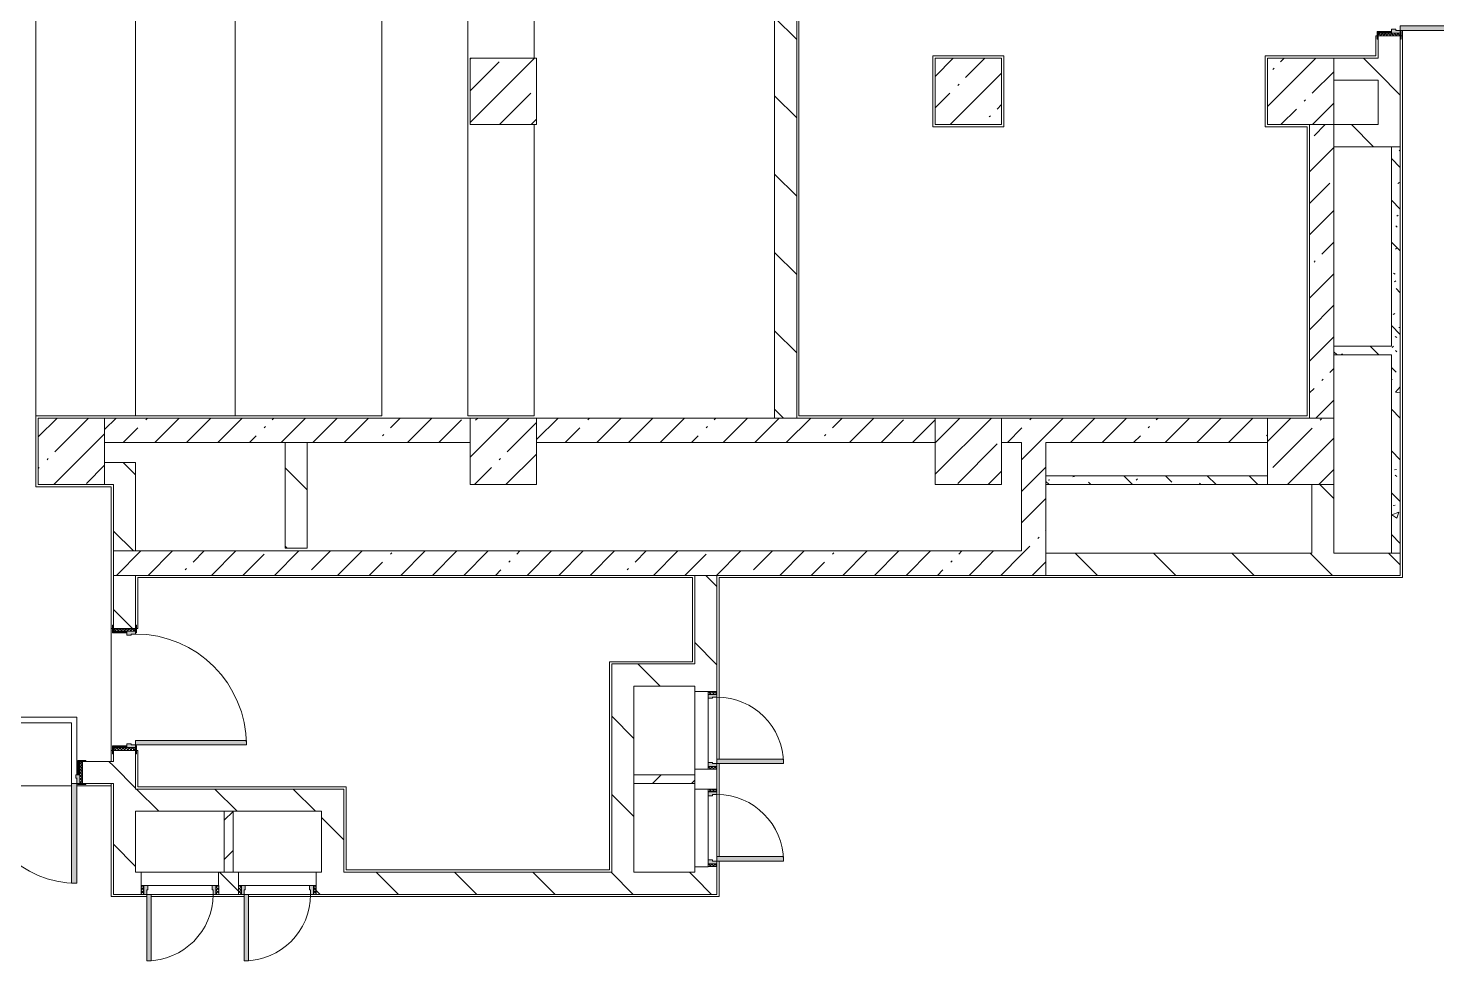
# Model space of a CAD drawing. Header units: millimetres. Extents: x 81671 to 282875, y -8553 to 29000.
# Drawn here: x 169579 to 182299, y 10300 to 18720 of the extents above; entities that cross this region are included whole.
import ezdxf

# ---------------------------------------------------------------- set-up
doc = ezdxf.new("R2010")
doc.units = ezdxf.units.MM
for name, color, linetype, lineweight, true_color in [('A-DOOR-5', 7, 'Continuous', 5, 0xe2e2e2), ('A-DOOR-6', 7, 'Continuous', 5, 0xaaaaaa), ('A-DOOR-FRAM-3', 7, 'Continuous', 5, 0xe2e2e2), ('A-DOOR-FRAM-4', 7, 'Continuous', 5, 0xaaaaaa), ('A-FLOR-3', 7, 'Continuous', 5, 0xaaaaaa), ('I-WALL-7', 7, 'Continuous', 5, 0x787878)]:
    doc.layers.add(name, color=color, linetype=linetype, lineweight=lineweight, true_color=true_color)
for name, color, linetype, lineweight in [('A-WALL', 7, 'Continuous', 9), ('I-WALL-5', 7, 'Continuous', 5), ('S-COLS-2', 7, 'Continuous', 5), ('S-STRS-2', 7, 'Continuous', 5)]:
    doc.layers.add(name, color=color, linetype=linetype, lineweight=lineweight)
pattern_1 = [(135, (147759.1, 0), (-353.5534, -353.5534), [])]
pattern_2 = [(45, (147759.1, 0), (-285.123, 285.123), []), (45, (148044.2, 0), (-285.123, 285.123), [504.031, -100.806, 16.764, -84.042])]
pattern_3 = [(135, (147759.1, 0), (-377.171, -377.171), [533.4, -88.9, 17.78, -88.9]), (135, (147759.1, 376.94), (-377.171, -377.171), []), (50, (147759.1, 0), (637.6445, -55.7866), [66.675, -733.425]), (355, (147759.1, 0), (-123.349, 668.699), [53.34, -586.74]), (100.451, (147812.23, -4.65), (514.299, 612.908), [56.665, -623.315]), (46.184, (147759.1, 177.8), (948.776, -147.15), [100.012, -1100.137]), (96.636, (147838.2, 165.5), (830.91, 865.997), [84.998, -934.973]), (351.184, (147759.1, 177.8), (830.918, 865.988), [80.01, -880.11]), (21, (147848, 133.35), (530.6506, -357.928), [66.675, -733.425]), (326, (147848, 133.35), (216.308, 644.658), [53.34, -586.74]), (71.451, (147892.2, 103.5), (746.96, 286.724), [56.665, -623.315]), (37.5, (147759.1, 0), (10.8105, 295.9426), [16.764, -562.864, 16.764, -578.866, -588.962]), (37.5, (147759.1, 0), (10.8105, 295.9426), [-1175.258, 16.764, -572.198]), (7.5, (147759.1, 0), (233.8692, 350.6318), [16.764, -322.834, 16.764, -549.529, -224.472]), (7.5, (147759.1, 0), (233.8692, 350.6318), [-905.891, 16.764, -207.708]), (327.5, (147560.85, 0), (474.5678, -20.0513), [16.764, -205.486, 16.764, -676.656, -920.115]), (327.5, (147560.85, 0), (474.5678, -20.0513), [-915.67, 16.764, -903.351]), (317.5, (147471.95, 0), (518.452, 88.9934), [16.764, -272.161, 16.764, -443.738, -653.415]), (317.5, (147471.95, 0), (518.452, 88.9934), [-749.427, 16.764, -636.651])]
pattern_4 = [(135, (1751.41, 164.685), (-14.14214, -14.14214), []), (225, (1751.41, 164.685), (14.14214, -14.14214), [])]
pattern_5 = [(45, (-371.384, 164.685), (-14.1421, 14.1421), []), (135, (-371.384, 164.685), (-14.1421, -14.1421), [])]
pattern_6 = [(45, (147759.1, 0), (-176.7767, 176.7767), [])]

# ---------------------------------------------------------------- blocks, each defined once
blk = doc.blocks.new('BSC_Колонна _Прямоугольная - 600х600-V66-1_4_3_птичка')
at = {"layer": 'S-COLS-2'}
h = blk.add_hatch(dxfattribs=at)
h.set_pattern_fill('FP_124', color=256, style=0, pattern_type=2)
h.set_pattern_definition([(45, (-26110, -14900), (-285.123, 285.123), []), (45, (-25824.88, -14900), (-285.123, 285.123), [504.031, -100.806, 16.764, -84.042])])
h.paths.add_polyline_path([(300, -300), (300, 300), (-300, 300), (-300, -300), (219, -300)])
for p, q in [((300, 300), (-300, 300)), ((-300, 300), (-300, -300)), ((300, -300), (300, 300)), ((-300, -300), (300, -300))]:
    blk.add_line(p, q, dxfattribs=at)
blk = doc.blocks.new('BSC_Колонна _Прямоугольная - 600х600-V97-1_4_3_птичка')
at = {"layer": 'S-COLS-2'}
h = blk.add_hatch(dxfattribs=at)
h.set_pattern_fill('FP_151', color=256, style=0, pattern_type=2)
h.set_pattern_definition([(45, (-33310, -18150), (-285.123, 285.123), []), (45, (-33024.88, -18150), (-285.123, 285.123), [504.031, -100.806, 16.764, -84.042])])
h.paths.add_polyline_path([(60, -300), (300, -300), (300, 300), (-300, 300), (-300, -300)])
for p, q in [((300, 300), (-300, 300)), ((-300, 300), (-300, -300)), ((300, -300), (300, 300)), ((-300, -300), (300, -300))]:
    blk.add_line(p, q, dxfattribs=at)
blk = doc.blocks.new('BSC_Колонна _Прямоугольная - 600х600-V109-1_4_3_птичка')
at = {"layer": 'S-COLS-2'}
h = blk.add_hatch(dxfattribs=at)
h.set_pattern_fill('FP_157', color=256, style=0, pattern_type=2)
h.set_pattern_definition([(45, (-33310, -14900), (-285.123, 285.123), []), (45, (-33024.88, -14900), (-285.123, 285.123), [504.031, -100.806, 16.764, -84.042])])
h.paths.add_polyline_path([(300, -300), (300, 300), (-300, 300), (-300, -300), (-100, -300)])
for p, q in [((300, 300), (-300, 300)), ((-300, 300), (-300, -300)), ((300, -300), (300, 300)), ((-300, -300), (300, -300))]:
    blk.add_line(p, q, dxfattribs=at)
blk = doc.blocks.new('BSC_Колонна _Прямоугольная - 600х600-V122-1_4_3_птичка')
at = {"layer": 'S-COLS-2'}
h = blk.add_hatch(dxfattribs=at)
h.set_pattern_fill('FP_161', color=256, style=0, pattern_type=2)
h.set_pattern_definition([(45, (-30310, -14900), (-285.123, 285.123), []), (45, (-30024.88, -14900), (-285.123, 285.123), [504.031, -100.806, 16.764, -84.042])])
h.paths.add_polyline_path([(-300, -300), (300, -300), (300, 300), (-300, 300), (-300, 17)])
for p, q in [((300, 300), (-300, 300)), ((-300, 300), (-300, -300)), ((300, -300), (300, 300)), ((-300, -300), (300, -300))]:
    blk.add_line(p, q, dxfattribs=at)
blk = doc.blocks.new('110_Дверь_СКБ_2Ст - Д-10 1800x2100h_Актовый зал EI30-23435156-1_4_3_птичка')
at = {"layer": 'A-DOOR-5'}
for points in [[(-838, 1000), (-888, 1000), (-887, 100), (-838, 100), (-838, 966)], [(912, 1000), (862, 1000), (862, 100), (912, 100), (912, 604)]]:
    blk.add_hatch(color=256, dxfattribs=at).paths.add_polyline_path(points)
h = blk.add_hatch(color=256, dxfattribs=at)
h.paths.add_polyline_path([(928, 100), (912, 100), (912, 50), (902, 50), (902, 20), (937, 20), (937, 100)])
h.paths.add_polyline_path([(-888, 100), (-913, 100), (-913, 20), (-878, 20), (-883, 50), (-888, 50)])
at = {"layer": 'A-DOOR-6'}
h = blk.add_hatch(dxfattribs=at)
h.set_pattern_fill('FP_171', color=256, style=0, pattern_type=2)
h.set_pattern_definition([(135, (1351.41, 164.685), (-14.1421, -14.1421), []), (225, (1351.41, 164.685), (14.1421, -14.1421), [])])
h.paths.add_polyline_path([(937, 100), (937, -100), (962, -100), (962, 100)])
at = {"layer": 'A-DOOR-FRAM-3'}
for points in [[(-938, 108), (-968, 108), (-968, 100), (-897, 100), (-897, 108), (-916, 108)], [(-897, 20), (-913, 20), (-913, -100), (-897, -100)], [(962, 108), (922, 108), (928, 100), (992, 100), (992, 108)], [(922, 20), (928, -100), (937, -100), (937, 20), (928, 20)], [(-897, -100), (-968, -100), (-968, -108), (-897, -108)], [(962, -100), (922, -100), (928, -108), (992, -108), (992, -100)]]:
    blk.add_hatch(color=256, dxfattribs=at).paths.add_polyline_path(points)
at = {"layer": 'A-DOOR-FRAM-4'}
h = blk.add_hatch(dxfattribs=at)
h.set_pattern_fill('FP_172', color=256, style=0, pattern_type=2)
h.set_pattern_definition([(45, (-771.384, 164.685), (-14.1421, 14.1421), []), (135, (-771.384, 164.685), (-14.1421, -14.1421), [])])
h.paths.add_polyline_path([(-938, 100), (-938, -100), (-913, -100), (-913, 100)])
at = {"layer": 'A-DOOR-6'}
for p, q in [((-888, 1000), (-888, 100)), ((-838, 1000), (-888, 1000)), ((-838, 100), (-838, 1000)), ((912, 1000), (862, 1000)), ((862, 1000), (862, 100)), ((912, 100), (912, 1000)), ((-888, 100), (-838, 100)), ((862, 100), (912, 100))]:
    blk.add_line(p, q, dxfattribs=at)
for centre, start, end in [((-888, 100), 0, 90), ((912, 100), 90, 180)]:
    blk.add_arc(centre, 900, start, end, dxfattribs=at)
at = {"layer": 'A-DOOR-FRAM-4'}
for p, q in [((-897, 108), (-968, 108)), ((-968, 108), (-968, 100)), ((-968, 100), (-897, 100)), ((-913, 100), (-938, 100)), ((-938, 100), (-938, -100)), ((-888, 100), (-913, 100)), ((-913, 100), (-913, 20)), ((-913, 20), (-878, 20)), ((-913, -100), (-913, 100)), ((-897, 20), (-913, 20)), ((-913, 20), (-913, -100)), ((-897, 100), (-897, 108)), ((-897, -100), (-897, 20)), ((-888, 50), (-888, 100)), ((-878, 50), (-888, 50)), ((-878, 20), (-878, 50)), ((912, 50), (902, 50)), ((902, 50), (902, 20)), ((902, 20), (937, 20)), ((912, 100), (912, 50)), ((937, 100), (912, 100)), ((992, 108), (922, 108)), ((922, 108), (922, 100)), ((922, 100), (992, 100)), ((937, 20), (922, 20)), ((922, 20), (922, -100)), ((937, 20), (937, 100)), ((962, 100), (937, 100)), ((937, 100), (937, -100)), ((937, -100), (937, 20)), ((962, -100), (962, 100)), ((992, 100), (992, 108)), ((-897, -100), (-968, -100)), ((-968, -100), (-968, -108)), ((-968, -108), (-897, -108)), ((-938, -100), (-913, -100)), ((-913, -100), (-897, -100)), ((-897, -108), (-897, -100)), ((922, -100), (937, -100)), ((992, -100), (922, -100)), ((922, -100), (922, -108)), ((922, -108), (992, -108)), ((937, -100), (962, -100)), ((992, -108), (992, -100))]:
    blk.add_line(p, q, dxfattribs=at)
blk = doc.blocks.new('110_Дверь_СКБ_1Ст_Внутренняя1 - Д-4к_п__1100x2100h_Артистические EI30-23988509-1_4_3_птичка')
at = {"layer": 'A-DOOR-5'}
h = blk.add_hatch(color=256, dxfattribs=at)
h.paths.add_polyline_path([(537.5, 100), (512.5, 100), (512.5, 60), (502.5, 60), (502.5, 20), (537.5, 20)])
h.paths.add_polyline_path([(-477.5, 60), (-487.5, 60), (-487.5, 100), (-512.5, 100), (-512.5, 20), (-477.5, 20), (-477.5, 44)])
at = {"layer": 'A-DOOR-6'}
h = blk.add_hatch(dxfattribs=at)
h.set_pattern_fill('FP_27', color=256, style=0, pattern_type=2)
h.set_pattern_definition(pattern_4)
h.paths.add_polyline_path([(562.5, 100), (537.5, 100), (537.5, -100), (562.5, -100)])
at = {"layer": 'A-DOOR-FRAM-3'}
for points in [[(512.5, 609.5), (512.5, 1100), (472.5, 1100), (472.5, 100), (512.5, 100), (512.5, 120)], [(-497.5, 100), (-497.5, 108), (-567.5, 108), (-567.5, 100), (-512.5, 100)], [(-497.5, 20), (-512.5, 20), (-512.5, -100), (-497.5, -100), (-497.5, -72.6)], [(592.5, 108), (522.5, 108), (522.5, 100), (592.5, 100)], [(537.5, 20), (522.5, 20), (522.5, -100), (537.5, -100)], [(-497.5, -108), (-497.5, -100), (-567.5, -100), (-567.5, -108), (-512.5, -108)], [(592.5, -108), (592.5, -100), (522.5, -100), (522.5, -108), (562.5, -108)]]:
    blk.add_hatch(color=256, dxfattribs=at).paths.add_polyline_path(points)
at = {"layer": 'A-DOOR-FRAM-4'}
h = blk.add_hatch(dxfattribs=at)
h.set_pattern_fill('FP_28', color=256, style=0, pattern_type=2)
h.set_pattern_definition(pattern_5)
h.paths.add_polyline_path([(-512.5, -100), (-512.5, 100), (-537.5, 100), (-537.5, -100)])
at = {"layer": 'A-DOOR-6'}
for p, q in [((512.5, 1100), (472.5, 1100)), ((472.5, 1100), (472.5, 100)), ((512.5, 100), (512.5, 1100)), ((472.5, 100), (512.5, 100))]:
    blk.add_line(p, q, dxfattribs=at)
blk.add_arc((512.5, 100), 1000, 90, 180, dxfattribs=at)
at = {"layer": 'A-DOOR-FRAM-4'}
for p, q in [((-497.5, 108), (-567.5, 108)), ((-567.5, 108), (-567.5, 100)), ((-567.5, 100), (-497.5, 100)), ((-512.5, 100), (-537.5, 100)), ((-537.5, 100), (-537.5, -100)), ((-487.5, 100), (-512.5, 100)), ((-512.5, 100), (-512.5, 20)), ((-512.5, -100), (-512.5, 100)), ((-497.5, 100), (-512.5, 100)), ((-512.5, 100), (-512.5, 99)), ((-512.5, 99), (-497.5, 99)), ((-512.5, 20), (-477.5, 20)), ((-497.5, 20), (-512.5, 20)), ((-512.5, 20), (-512.5, -100)), ((-497.5, 100), (-497.5, 108)), ((-497.5, 99), (-497.5, 100)), ((-497.5, -100), (-497.5, 20)), ((-487.5, 60), (-487.5, 100)), ((-477.5, 60), (-487.5, 60)), ((-477.5, 20), (-477.5, 60)), ((512.5, 60), (502.5, 60)), ((502.5, 60), (502.5, 20)), ((502.5, 20), (537.5, 20)), ((512.5, 100), (512.5, 60)), ((537.5, 100), (512.5, 100)), ((592.5, 108), (522.5, 108)), ((522.5, 108), (522.5, 100)), ((537.5, 100), (522.5, 100)), ((522.5, 100), (522.5, 99)), ((522.5, 100), (592.5, 100)), ((522.5, 99), (537.5, 99)), ((537.5, 20), (522.5, 20)), ((522.5, 20), (522.5, -100)), ((537.5, 20), (537.5, 100)), ((562.5, 100), (537.5, 100)), ((537.5, 100), (537.5, -100)), ((537.5, 99), (537.5, 100)), ((537.5, -100), (537.5, 20)), ((562.5, -100), (562.5, 100)), ((592.5, 100), (592.5, 108)), ((-497.5, -100), (-567.5, -100)), ((-567.5, -100), (-567.5, -108)), ((-567.5, -108), (-497.5, -108)), ((-537.5, -100), (-512.5, -100)), ((-512.5, -100), (-497.5, -100)), ((-497.5, -108), (-497.5, -100)), ((522.5, -100), (537.5, -100)), ((592.5, -100), (522.5, -100)), ((522.5, -100), (522.5, -108)), ((522.5, -108), (592.5, -108)), ((537.5, -100), (562.5, -100)), ((592.5, -108), (592.5, -100))]:
    blk.add_line(p, q, dxfattribs=at)
blk = doc.blocks.new('110_Дверь_СКБ_1Ст_Внутренняя1 - Д-4к_л_ 1100x2100h_кладовая-31838514-1_4_3_птичка')
at = {"layer": 'A-DOOR-5'}
h = blk.add_hatch(color=256, dxfattribs=at)
h.paths.add_polyline_path([(537.5, 100), (512.5, 100), (512.5, 60), (502.5, 60), (502.5, 20), (537.5, 20)])
h.paths.add_polyline_path([(-477.5, 60), (-487.5, 60), (-487.5, 100), (-512.5, 100), (-512.5, 20), (-477.5, 20), (-477.5, 44)])
at = {"layer": 'A-DOOR-6'}
h = blk.add_hatch(dxfattribs=at)
h.set_pattern_fill('FP_27', color=256, style=0, pattern_type=2)
h.set_pattern_definition(pattern_4)
h.paths.add_polyline_path([(562.5, 100), (537.5, 100), (537.5, -100), (562.5, -100)])
at = {"layer": 'A-DOOR-FRAM-3'}
for points in [[(512.5, 100), (512.5, 1100), (472.5, 1100), (472.5, 100)], [(-497.5, 108), (-567.5, 108), (-567.5, 100), (-497.5, 100)], [(-497.5, -100), (-497.5, 20), (-512.5, 20), (-512.5, -100)], [(592.5, 100), (592.5, 108), (522.5, 108), (522.5, 100), (562.5, 100)], [(537.5, 20), (522.5, 20), (523.9, -100), (537.5, -100), (537.5, -22.4)], [(-497.5, -108), (-497.5, -100), (-567.5, -100), (-567.5, -108), (-512.5, -108)], [(592.5, -100), (522.5, -100), (522.5, -108), (592.5, -108)]]:
    blk.add_hatch(color=256, dxfattribs=at).paths.add_polyline_path(points)
at = {"layer": 'A-DOOR-FRAM-4'}
h = blk.add_hatch(dxfattribs=at)
h.set_pattern_fill('FP_28', color=256, style=0, pattern_type=2)
h.set_pattern_definition(pattern_5)
h.paths.add_polyline_path([(-512.5, 100), (-537.5, 100), (-537.5, -100), (-512.5, -100)])
at = {"layer": 'A-DOOR-6'}
for p, q in [((512.5, 1100), (472.5, 1100)), ((472.5, 1100), (472.5, 100)), ((512.5, 100), (512.5, 1100)), ((472.5, 100), (512.5, 100))]:
    blk.add_line(p, q, dxfattribs=at)
blk.add_arc((512.5, 100), 1000, 90, 180, dxfattribs=at)
at = {"layer": 'A-DOOR-FRAM-4'}
for p, q in [((-497.5, 108), (-567.5, 108)), ((-567.5, 108), (-567.5, 100)), ((-567.5, 100), (-497.5, 100)), ((-512.5, 100), (-537.5, 100)), ((-537.5, 100), (-537.5, -100)), ((-487.5, 100), (-512.5, 100)), ((-512.5, 100), (-512.5, 20)), ((-512.5, -100), (-512.5, 100)), ((-497.5, 100), (-512.5, 100)), ((-512.5, 100), (-512.5, 99)), ((-512.5, 99), (-497.5, 99)), ((-512.5, 20), (-477.5, 20)), ((-497.5, 20), (-512.5, 20)), ((-512.5, 20), (-512.5, -100)), ((-497.5, 100), (-497.5, 108)), ((-497.5, 99), (-497.5, 100)), ((-497.5, -100), (-497.5, 20)), ((-487.5, 60), (-487.5, 100)), ((-477.5, 60), (-487.5, 60)), ((-477.5, 20), (-477.5, 60)), ((512.5, 60), (502.5, 60)), ((502.5, 60), (502.5, 20)), ((502.5, 20), (537.5, 20)), ((512.5, 100), (512.5, 60)), ((537.5, 100), (512.5, 100)), ((592.5, 108), (522.5, 108)), ((522.5, 108), (522.5, 100)), ((537.5, 100), (522.5, 100)), ((522.5, 100), (522.5, 99)), ((522.5, 100), (592.5, 100)), ((522.5, 99), (537.5, 99)), ((537.5, 20), (522.5, 20)), ((522.5, 20), (522.5, -100)), ((537.5, 20), (537.5, 100)), ((562.5, 100), (537.5, 100)), ((537.5, 100), (537.5, -100)), ((537.5, 99), (537.5, 100)), ((537.5, -100), (537.5, 20)), ((562.5, -100), (562.5, 100)), ((592.5, 100), (592.5, 108)), ((-497.5, -100), (-567.5, -100)), ((-567.5, -100), (-567.5, -108)), ((-567.5, -108), (-497.5, -108)), ((-537.5, -100), (-512.5, -100)), ((-512.5, -100), (-497.5, -100)), ((-497.5, -108), (-497.5, -100)), ((522.5, -100), (537.5, -100)), ((592.5, -100), (522.5, -100)), ((522.5, -100), (522.5, -108)), ((522.5, -108), (592.5, -108)), ((537.5, -100), (562.5, -100)), ((592.5, -108), (592.5, -100))]:
    blk.add_line(p, q, dxfattribs=at)
blk = doc.blocks.new('BSC_Колонна _Прямоугольная - 600х600-V153-1_4_3_птичка')
at = {"layer": 'S-COLS-2'}
h = blk.add_hatch(dxfattribs=at)
h.set_pattern_fill('FP_184', color=256, style=0, pattern_type=2)
h.set_pattern_definition([(45, (-22210, -14900), (-285.123, 285.123), []), (45, (-21924.88, -14900), (-285.123, 285.123), [504.031, -100.806, 16.764, -84.042])])
h.paths.add_polyline_path([(-76, -300), (300, -300), (300, 300), (-300, 300), (-300, -300)])
for p, q in [((300, 300), (-300, 300)), ((-300, 300), (-300, -300)), ((300, -300), (300, 300)), ((-300, -300), (300, -300))]:
    blk.add_line(p, q, dxfattribs=at)
blk = doc.blocks.new('BSC_Колонна _Прямоугольная - 600х600-V154-1_4_3_птичка')
at = {"layer": 'S-COLS-2'}
h = blk.add_hatch(dxfattribs=at)
h.set_pattern_fill('FP_186', color=256, style=0, pattern_type=2)
h.set_pattern_definition([(45, (-26110, -18150), (-285.123, 285.123), []), (45, (-25824.88, -18150), (-285.123, 285.123), [504.031, -100.806, 16.764, -84.042])])
h.paths.add_polyline_path([(300, -300), (300, 300), (-300, 300), (-300, -300), (280, -300)])
for p, q in [((300, 300), (-300, 300)), ((-300, 300), (-300, -300)), ((300, -300), (300, 300)), ((-300, -300), (300, -300))]:
    blk.add_line(p, q, dxfattribs=at)
blk = doc.blocks.new('BSC_Колонна _Прямоугольная - 600х600-23728797-1_4_3_птичка')
at = {"layer": 'S-COLS-2'}
h = blk.add_hatch(dxfattribs=at)
h.set_pattern_fill('FP_187', color=256, style=0, pattern_type=2)
h.set_pattern_definition([(45, (-30310, -18150), (-285.123, 285.123), []), (45, (-30024.88, -18150), (-285.123, 285.123), [504.031, -100.806, 16.764, -84.042])])
h.paths.add_polyline_path([(300, -300), (300, 300), (-300, 297), (-300, -300), (214, -300)])
for p, q in [((300, 300), (-300, 300)), ((-300, 300), (-300, -300)), ((300, -300), (300, 300)), ((-300, -300), (300, -300))]:
    blk.add_line(p, q, dxfattribs=at)
blk = doc.blocks.new('110_Дверь_СКБ_1Ст - д-18 700x2100h_Технический шкаф ЭОМ и СС-V138-1_4_3_птичка')
at = {"layer": 'A-DOOR-5'}
h = blk.add_hatch(color=256, dxfattribs=at)
h.paths.add_polyline_path([(312, 100), (312, 60), (302, 60), (302, 20), (337, 20), (337, 100), (322, 100)])
h.paths.add_polyline_path([(-288, 100), (-313, 100), (-313, 20), (-278, 20), (-278, 60), (-288, 60)])
at = {"layer": 'A-DOOR-6'}
h = blk.add_hatch(dxfattribs=at)
h.set_pattern_fill('FP_50', color=256, style=0, pattern_type=2)
h.set_pattern_definition([(135, (1951.41, 164.685), (-14.14214, -14.14214), []), (225, (1951.41, 164.685), (14.14214, -14.14214), [])])
h.paths.add_polyline_path([(337, 100), (337, 20), (362, 20), (362, 100)])
at = {"layer": 'A-DOOR-FRAM-3'}
blk.add_hatch(color=256, dxfattribs=at).paths.add_polyline_path([(272, 700), (272, 100), (312, 100), (312, 700)])
at = {"layer": 'A-DOOR-FRAM-4'}
h = blk.add_hatch(dxfattribs=at)
h.set_pattern_fill('FP_51', color=256, style=0, pattern_type=2)
h.set_pattern_definition([(45, (-171.384, 164.685), (-14.1421, 14.1421), []), (135, (-171.384, 164.685), (-14.1421, -14.1421), [])])
h.paths.add_polyline_path([(-338, 100), (-338, 20), (-313, 20), (-313, 100)])
at = {"layer": 'A-DOOR-6'}
for p, q in [((312, 700), (272, 700)), ((272, 700), (272, 100)), ((312, 100), (312, 700)), ((272, 100), (312, 100))]:
    blk.add_line(p, q, dxfattribs=at)
blk.add_arc((312, 100), 600, 90, 180, dxfattribs=at)
at = {"layer": 'A-DOOR-FRAM-4'}
for p, q in [((-313, 100), (-338, 100)), ((-338, 100), (-338, 20)), ((-338, 20), (-313, 20)), ((-288, 100), (-313, 100)), ((-313, 100), (-313, 20)), ((-313, 20), (-313, 100)), ((-313, 20), (-278, 20)), ((-288, 60), (-288, 100)), ((-288, 100), (272, 100)), ((-278, 60), (-288, 60)), ((-278, 20), (-278, 60)), ((302, 20), (-278, 20)), ((312, 60), (302, 60)), ((302, 60), (302, 20)), ((302, 20), (337, 20)), ((312, 100), (312, 60)), ((337, 100), (312, 100)), ((337, 20), (337, 100)), ((362, 100), (337, 100)), ((337, 100), (337, 20)), ((337, 20), (362, 20)), ((362, 20), (362, 100))]:
    blk.add_line(p, q, dxfattribs=at)
blk = doc.blocks.new('Перекрытия 2 - Перекрытия 4-32990152-1_4_3_птичка')
at = {"layer": 'S-STRS-2'}
for p, q in [((21910, 19180), (22510, 19180)), ((21910, 19180), (21910, 15200)), ((22810, 19180), (23410, 19180)), ((22810, 15200), (22810, 19180)), ((25034, 19180), (23710, 19180)), ((23710, 19180), (23710, 15200)), ((25034, 15200), (25034, 19180)), ((26410, 19180), (25810, 19180)), ((25810, 19180), (25810, 15200)), ((26410, 18430), (26410, 19180)), ((26410, 15200), (26410, 17830)), ((22810, 15200), (21910, 15200)), ((23710, 15200), (22810, 15200)), ((23710, 15200), (25034, 15200)), ((25810, 15200), (26410, 15200))]:
    blk.add_line(p, q, dxfattribs=at)
blk = doc.blocks.new('BSC_Колонна _Прямоугольная - 600х600-V203-1_4_3_птичка')
at = {"layer": 'S-COLS-2'}
for p, q in [((300, 300), (-300, 300)), ((-300, 300), (-300, -300)), ((300, -300), (300, 300)), ((-300, -300), (300, -300))]:
    blk.add_line(p, q, dxfattribs=at)

msp = doc.modelspace()

# ---------------------------------------------------------------- hatches: boundary and pattern name
at = {"layer": 'I-WALL-5'}
h = msp.add_hatch(dxfattribs=at)
h.set_pattern_fill('FP_128', color=256, style=0, pattern_type=2)
h.set_pattern_definition(pattern_1)
h.paths.add_polyline_path([(176319.1, 15200), (176519.1, 15200), (176519.1, 26500), (176319.1, 26500), (176319.1, 15220)])
h = msp.add_hatch(dxfattribs=at)
h.set_pattern_fill('FP_128', color=256, style=0, pattern_type=2)
h.set_pattern_definition(pattern_1)
h.paths.add_polyline_path([(181769.1, 17850), (181969.1, 17850), (181969.1, 18650), (181769.1, 18650), (181769.1, 18250)])
h.paths.add_polyline_path([(181769.1, 19750), (181969.1, 19750), (181969.1, 23400), (181769.1, 23400), (181769.1, 19775.6)])
h = msp.add_hatch(dxfattribs=at)
h.set_pattern_fill('FP_128', color=256, style=0, pattern_type=2)
h.set_pattern_definition(pattern_1)
h.paths.add_polyline_path([(181369.1, 18250), (181769.1, 18250), (181769.1, 18450), (181369.1, 18450)])
h = msp.add_hatch(dxfattribs=at)
h.set_pattern_fill('FP_98', color=256, style=0, pattern_type=2)
h.set_pattern_definition(pattern_2)
h.paths.add_polyline_path([(181369.1, 15200), (181369.6, 15200), (181369.1, 17850), (181149.6, 17850), (181149.6, 15200)])
h = msp.add_hatch(dxfattribs=at)
h.set_pattern_fill('FP_128', color=256, style=0, pattern_type=2)
h.set_pattern_definition(pattern_1)
h.paths.add_polyline_path([(181749.1, 17650), (181969.1, 17650), (181969.1, 17850), (181369.6, 17850), (181369.6, 17650)])
h = msp.add_hatch(dxfattribs=at)
h.set_pattern_fill('FP_98', color=256, style=0, pattern_type=2)
h.set_pattern_definition(pattern_2)
h.paths.add_polyline_path([(178549.1, 14980), (180769.1, 14980), (180769.1, 15200), (178369.1, 15200), (178369.1, 14980), (178389.1, 14980)])
h.paths.add_polyline_path([(172099.1, 14980), (173569.1, 14980), (173569.1, 15200), (170269.1, 15200), (170269.1, 14980), (171964.2, 14980)])
h.paths.add_polyline_path([(177749.1, 14980), (177769.1, 14980), (177769.1, 15200), (174169.1, 15200), (174169.1, 14980), (176539.1, 14980)])
h = msp.add_hatch(dxfattribs=at)
h.set_pattern_fill('FP_128', color=256, style=0, pattern_type=2)
h.set_pattern_definition(pattern_1)
h.paths.add_polyline_path([(172099.1, 14025), (172099.1, 14980), (171899.1, 14980), (171899.1, 14025)])
h = msp.add_hatch(dxfattribs=at)
h.set_pattern_fill('FP_98', color=256, style=0, pattern_type=2)
h.set_pattern_definition(pattern_2)
h.paths.add_polyline_path([(178769.1, 13780), (178769.1, 14980), (178549.1, 14980), (178549.1, 13780)])
h = msp.add_hatch(dxfattribs=at)
h.set_pattern_fill('FP_128', color=256, style=0, pattern_type=2)
h.set_pattern_definition(pattern_1)
h.paths.add_polyline_path([(170420.3, 14600), (170549.1, 14600), (170549.1, 14800), (170269.1, 14800), (170269.1, 14600), (170349.1, 14600)])
h = msp.add_hatch(dxfattribs=at)
h.set_pattern_fill('FP_128', color=256, style=0, pattern_type=2)
h.set_pattern_definition(pattern_1)
h.paths.add_polyline_path([(170349.1, 14000), (170549.1, 14000), (170549.1, 14600), (170349.1, 14600), (170349.1, 14580)])
h = msp.add_hatch(dxfattribs=at)
h.set_pattern_fill('FP_128', color=256, style=0, pattern_type=2)
h.set_pattern_definition(pattern_1)
h.paths.add_polyline_path([(181169.6, 13980), (181369.6, 13980), (181369.1, 14600), (181169.6, 14600), (181169.6, 14000)])
h = msp.add_hatch(dxfattribs=at)
h.set_pattern_fill('FP_98', color=256, style=0, pattern_type=2)
h.set_pattern_definition(pattern_2)
h.paths.add_polyline_path([(177867.7, 13780), (178549.1, 13780), (178549.1, 14000), (170349.1, 14000), (170349.1, 13780), (177802.4, 13780)])
h = msp.add_hatch(dxfattribs=at)
h.set_pattern_fill('FP_128', color=256, style=0, pattern_type=2)
h.set_pattern_definition(pattern_1)
h.paths.add_polyline_path([(181957.4, 13780), (181969.1, 13780), (181969.1, 13980), (178769.1, 13980), (178769.1, 13780), (181425.3, 13780)])
h = msp.add_hatch(dxfattribs=at)
h.set_pattern_fill('FP_128', color=256, style=0, pattern_type=2)
h.set_pattern_definition(pattern_1)
h.paths.add_polyline_path([(170349.1, 10900), (170549.1, 10900), (170549.1, 12200), (170349.1, 12200), (170349.1, 11395.9)])
h.paths.add_polyline_path([(170349.1, 13300), (170549.1, 13300), (170549.1, 13780), (170349.1, 13780), (170349.1, 13330)])
h = msp.add_hatch(dxfattribs=at)
h.set_pattern_fill('FP_128', color=256, style=0, pattern_type=2)
h.set_pattern_definition(pattern_1)
h.paths.add_polyline_path([(175799.1, 10900), (175799.1, 11150), (175599.1, 11150), (175599.1, 10900)])
h.paths.add_polyline_path([(175599.1, 11850), (175799.1, 11850), (175799.1, 12030), (175599.1, 12030), (175599.1, 11900)])
h.paths.add_polyline_path([(175719.1, 12730), (175799.1, 12730), (175799.1, 13780), (175599.1, 13780), (175599.1, 12730), (175718.8, 12730)])
h = msp.add_hatch(dxfattribs=at)
h.set_pattern_fill('FP_128', color=256, style=0, pattern_type=2)
h.set_pattern_definition(pattern_1)
h.paths.add_polyline_path([(175049.1, 11100), (175049.1, 12980), (174849.1, 12980), (174849.1, 11100)])
h = msp.add_hatch(dxfattribs=at)
h.set_pattern_fill('FP_128', color=256, style=0, pattern_type=2)
h.set_pattern_definition(pattern_1)
h.paths.add_polyline_path([(175049.1, 12780), (175599.1, 12780), (175599.1, 12980), (175049.1, 12980)])
h = msp.add_hatch(dxfattribs=at)
h.set_pattern_fill('FP_128', color=256, style=0, pattern_type=2)
h.set_pattern_definition(pattern_1)
h.paths.add_polyline_path([(170099.1, 11900), (170349.1, 11900), (170349.1, 12100), (170069.1, 12100), (170069.1, 11900)])
h.paths.add_polyline_path([(167989.1, 11900), (168169.1, 11900), (168169.1, 12100), (167969.1, 12100), (167969.1, 11900)])
h = msp.add_hatch(dxfattribs=at)
h.set_pattern_fill('FP_134', color=256, style=0, pattern_type=2)
h.set_pattern_definition(pattern_6)
h.paths.add_polyline_path([(175599.1, 11900), (175599.1, 11980), (175049.1, 11980), (175049.1, 11900)])
h = msp.add_hatch(dxfattribs=at)
h.set_pattern_fill('FP_128', color=256, style=0, pattern_type=2)
h.set_pattern_definition(pattern_1)
h.paths.add_polyline_path([(172429.1, 11650), (172429.1, 11850), (170549.1, 11850), (170549.1, 11650), (172229.1, 11650)])
h = msp.add_hatch(dxfattribs=at)
h.set_pattern_fill('FP_134', color=256, style=0, pattern_type=2)
h.set_pattern_definition(pattern_6)
h.paths.add_polyline_path([(171349.1, 11100), (171429.1, 11100), (171429.1, 11650), (171349.1, 11650), (171349.1, 11395.9)])
h = msp.add_hatch(dxfattribs=at)
h.set_pattern_fill('FP_128', color=256, style=0, pattern_type=2)
h.set_pattern_definition(pattern_1)
h.paths.add_polyline_path([(172229.1, 11100), (172429.1, 11100), (172429.1, 11650), (172229.1, 11650), (172229.1, 11120)])
h = msp.add_hatch(dxfattribs=at)
h.set_pattern_fill('FP_128', color=256, style=0, pattern_type=2)
h.set_pattern_definition(pattern_1)
h.paths.add_polyline_path([(174829.1, 10900), (175599.1, 10900), (175599.1, 11100), (172179.1, 11100), (172179.1, 10900), (174113.1, 10900)])
h.paths.add_polyline_path([(170599.1, 10900), (170599.1, 11100), (170549.1, 11100), (170549.1, 10900)])
h.paths.add_polyline_path([(171299.1, 10900), (171479.1, 10900), (171479.1, 11100), (171299.1, 11100), (171299.1, 10980)])
at = {"layer": 'I-WALL-7'}
h = msp.add_hatch(dxfattribs=at)
h.set_pattern_fill('FP_127', color=256, style=0, pattern_type=2)
h.set_pattern_definition(pattern_3)
h.paths.add_polyline_path([(181969.1, 13980), (181969.1, 17650), (181889.1, 17650), (181889.1, 13980)])
h = msp.add_hatch(dxfattribs=at)
h.set_pattern_fill('FP_127', color=256, style=0, pattern_type=2)
h.set_pattern_definition(pattern_3)
h.paths.add_polyline_path([(181369.6, 15770), (181889.1, 15770), (181889.1, 15850), (181369.6, 15850)])
h = msp.add_hatch(dxfattribs=at)
h.set_pattern_fill('FP_127', color=256, style=0, pattern_type=2)
h.set_pattern_definition(pattern_3)
h.paths.add_polyline_path([(180768.8, 14600), (180768.8, 14680), (178769.1, 14680), (178769.1, 14600)])

# ---------------------------------------------------------------- linework, layer by layer
at = {"layer": 'A-FLOR-3'}
for p, q in [((176539.1, 19880), (176539.1, 15220)), ((181989.1, 18700), (181989.1, 13760)), ((181749.1, 18470), (181749.1, 18650)), ((181749.1, 18650), (181761.1, 18650)), ((181977.1, 18650), (181989.1, 18650)), ((177749.1, 17830), (177749.1, 18470)), ((177749.1, 18470), (178389.1, 18470)), ((178389.1, 18470), (178389.1, 17830)), ((180749.1, 17830), (180749.1, 18470)), ((180749.1, 18470), (181749.1, 18470)), ((178389.1, 17830), (177749.1, 17830)), ((181129.6, 17830), (180749.1, 17830)), ((181129.6, 15220), (181129.6, 17830)), ((169649.1, 14580), (169649.1, 15220)), ((176539.1, 15220), (181129.6, 15220)), ((170329.1, 14580), (169649.1, 14580)), ((170329.1, 12100), (170329.1, 14580)), ((175579.1, 13760), (170569.1, 13760)), ((170569.1, 13760), (170569.1, 13300)), ((175579.1, 13000), (175579.1, 13760)), ((181989.1, 13760), (175819.1, 13760)), ((175819.1, 13760), (175819.1, 12120)), ((170341.1, 13300), (170329.1, 13300)), ((170569.1, 13300), (170557.1, 13300)), ((174829.1, 11120), (174829.1, 13000)), ((174829.1, 13000), (175579.1, 13000)), ((170018.9, 12498.9), (168203.7, 12498.9)), ((170018.9, 11980), (170018.9, 12498.9)), ((168253.7, 12448.9), (169968.9, 12448.9)), ((169968.9, 12448.9), (169968.9, 11898.9)), ((170329.1, 12200), (170341.1, 12200)), ((170557.1, 12200), (170569.1, 12200)), ((170569.1, 12200), (170569.1, 11870)), ((175819.1, 12080), (175819.1, 11240)), ((169969.1, 11880), (168269.1, 11880)), ((170018.9, 11900), (170018.9, 11950.6)), ((170329.1, 11880), (170019.1, 11880)), ((170329.1, 10880), (170329.1, 11900)), ((170569.1, 11870), (172449.1, 11870)), ((172449.1, 11870), (172449.1, 11120)), ((175819.1, 11200), (175819.1, 10880)), ((172449.1, 11120), (174829.1, 11120)), ((170649.1, 10880), (170329.1, 10880)), ((171529.1, 10880), (170689.1, 10880)), ((175819.1, 10880), (171569.1, 10880))]:
    msp.add_line(p, q, dxfattribs=at)
at = {"layer": 'A-WALL'}
for p, q in [((181969.1, 17650), (181889.1, 17650)), ((181369.6, 15850), (181369.6, 15770)), ((176319.1, 15200), (176519.1, 15200)), ((172099.1, 14980), (171899.1, 14980)), ((178769.1, 14680), (178769.1, 14600)), ((170549.1, 14000), (170349.1, 14000)), ((178769.1, 13980), (178769.1, 13780)), ((181889.1, 13980), (181969.1, 13980)), ((170549.1, 13780), (170349.1, 13780)), ((175799.1, 13780), (175599.1, 13780)), ((175049.1, 11980), (175049.1, 11900)), ((175599.1, 11900), (175599.1, 11980)), ((171429.1, 11650), (171349.1, 11650)), ((171349.1, 11100), (171429.1, 11100))]:
    msp.add_line(p, q, dxfattribs=at)
at = {"layer": 'I-WALL-5'}
for p, q in [((176319.1, 26500), (176319.1, 15200)), ((176519.1, 15200), (176519.1, 19900)), ((181769.1, 18620), (181769.1, 18450)), ((181969.1, 13780), (181969.1, 18620)), ((181769.1, 18450), (181369.1, 18450)), ((181369.1, 18250), (181769.1, 18250)), ((181769.1, 18250), (181769.1, 17850)), ((181149.6, 17850), (181149.6, 15200)), ((181769.1, 17850), (181369.6, 17850)), ((181369.6, 17850), (181369.6, 15850)), ((181369.6, 17650), (181889.1, 17650)), ((181889.1, 17650), (181889.1, 15850)), ((181889.1, 15850), (181369.6, 15850)), ((181369.6, 15200), (181369.6, 15770)), ((181369.6, 15770), (181889.1, 15770)), ((181889.1, 15770), (181889.1, 13980)), ((173569.1, 15200), (170269.1, 15200)), ((176319.1, 15200), (174169.1, 15200)), ((177769.1, 15200), (176519.1, 15200)), ((180769.1, 15200), (178369.1, 15200)), ((170269.1, 14980), (171899.1, 14980)), ((171899.1, 14980), (171899.1, 14025)), ((172099.1, 14980), (173569.1, 14980)), ((172099.1, 14025), (172099.1, 14980)), ((174169.1, 14980), (177769.1, 14980)), ((178369.1, 14980), (178549.1, 14980)), ((178549.1, 14980), (178549.1, 14000)), ((178769.1, 14980), (180769.1, 14980)), ((178769.1, 14680), (178769.1, 14980)), ((170549.1, 14800), (170269.1, 14800)), ((170549.1, 14000), (170549.1, 14800)), ((180768.8, 14680), (178769.1, 14680)), ((180768.8, 14600), (180768.8, 14680)), ((170269.1, 14600), (170349.1, 14600)), ((170349.1, 14600), (170349.1, 13330)), ((178769.1, 14600), (180768.8, 14600)), ((178769.1, 13980), (178769.1, 14600)), ((181169.6, 14600), (181169.6, 13980)), ((181369.6, 13980), (181369.6, 14600)), ((178549.1, 14000), (170549.1, 14000)), ((171899.1, 14025), (172099.1, 14025)), ((181169.6, 13980), (178769.1, 13980)), ((181889.1, 13980), (181369.6, 13980)), ((170549.1, 13780), (175599.1, 13780)), ((170549.1, 13330), (170549.1, 13780)), ((175599.1, 13780), (175599.1, 12980)), ((175799.1, 12730), (175799.1, 13780)), ((175799.1, 13780), (181969.1, 13780)), ((174849.1, 12980), (174849.1, 11100)), ((175599.1, 12980), (174849.1, 12980)), ((175049.1, 11980), (175049.1, 12780)), ((175049.1, 12780), (175599.1, 12780)), ((175599.1, 11980), (175599.1, 12780)), ((175599.1, 12730), (175719.1, 12730)), ((170349.1, 12100), (170099.1, 12100)), ((170349.1, 12170), (170349.1, 12100)), ((170549.1, 11850), (170549.1, 12170)), ((175599.1, 11980), (175049.1, 11980)), ((175719.1, 12030), (175599.1, 12030)), ((175799.1, 11850), (175799.1, 12030)), ((170099.1, 11900), (170349.1, 11900)), ((170349.1, 11900), (170349.1, 10900)), ((172429.1, 11850), (170549.1, 11850)), ((172429.1, 11100), (172429.1, 11850)), ((175049.1, 11100), (175049.1, 11900)), ((175049.1, 11900), (175599.1, 11900)), ((175599.1, 11100), (175599.1, 11900)), ((175599.1, 11850), (175719.1, 11850)), ((170549.1, 11650), (171349.1, 11650)), ((170549.1, 11100), (170549.1, 11650)), ((171349.1, 11650), (171349.1, 11100)), ((171429.1, 11650), (172229.1, 11650)), ((171429.1, 11100), (171429.1, 11650)), ((172229.1, 11650), (172229.1, 11100)), ((170549.1, 11100), (171349.1, 11100)), ((170599.1, 10980), (170599.1, 11100)), ((171299.1, 11100), (171299.1, 10980)), ((171429.1, 11100), (172229.1, 11100)), ((171479.1, 10980), (171479.1, 11100)), ((172179.1, 11100), (172179.1, 10980)), ((174849.1, 11100), (172429.1, 11100)), ((175599.1, 11100), (175049.1, 11100)), ((175719.1, 11150), (175599.1, 11150)), ((175799.1, 10900), (175799.1, 11150)), ((170349.1, 10900), (170599.1, 10900)), ((171299.1, 10900), (171479.1, 10900)), ((172179.1, 10900), (175799.1, 10900))]:
    msp.add_line(p, q, dxfattribs=at)

# ---------------------------------------------------------------- block references
at = {"layer": 'A-DOOR-6'}
for name, p, rotation in [('110_Дверь_СКБ_1Ст_Внутренняя1 - Д-4к_п__1100x2100h_Артистические EI30-23988509-1_4_3_птичка', (181869.1, 19212.5), 269.9999999999999), ('110_Дверь_СКБ_1Ст_Внутренняя1 - Д-4к_л_ 1100x2100h_кладовая-31838514-1_4_3_птичка', (170449.1, 12762.5), 269.9999999999999), ('110_Дверь_СКБ_1Ст - д-18 700x2100h_Технический шкаф ЭОМ и СС-V138-1_4_3_птичка', (175699.1, 12392.5), 270), ('110_Дверь_СКБ_2Ст - Д-10 1800x2100h_Актовый зал EI30-23435156-1_4_3_птичка', (169131.6, 12000), 180), ('110_Дверь_СКБ_1Ст - д-18 700x2100h_Технический шкаф ЭОМ и СС-V138-1_4_3_птичка', (175699.1, 11512.5), 270), ('110_Дверь_СКБ_1Ст - д-18 700x2100h_Технический шкаф ЭОМ и СС-V138-1_4_3_птичка', (170961.6, 11000), 180), ('110_Дверь_СКБ_1Ст - д-18 700x2100h_Технический шкаф ЭОМ и СС-V138-1_4_3_птичка', (171841.6, 11000), 180)]:
    msp.add_blockref(name, p, dxfattribs=dict(at, rotation=rotation))
at = {"layer": 'S-COLS-2'}
for name, p in [('BSC_Колонна _Прямоугольная - 600х600-V154-1_4_3_птичка', (173869.1, 18150)), ('BSC_Колонна _Прямоугольная - 600х600-23728797-1_4_3_птичка', (178069.1, 18150)), ('BSC_Колонна _Прямоугольная - 600х600-V203-1_4_3_птичка', (178069.1, 18150)), ('BSC_Колонна _Прямоугольная - 600х600-V97-1_4_3_птичка', (181069.1, 18150)), ('BSC_Колонна _Прямоугольная - 600х600-V153-1_4_3_птичка', (169969.1, 14900)), ('BSC_Колонна _Прямоугольная - 600х600-V66-1_4_3_птичка', (173869.1, 14900)), ('BSC_Колонна _Прямоугольная - 600х600-V122-1_4_3_птичка', (178069.1, 14900)), ('BSC_Колонна _Прямоугольная - 600х600-V109-1_4_3_птичка', (181069.1, 14900))]:
    msp.add_blockref(name, p, dxfattribs=at)
at = {"layer": 'S-STRS-2'}
msp.add_blockref('Перекрытия 2 - Перекрытия 4-32990152-1_4_3_птичка', (147739.1, 20), dxfattribs=at)

doc.saveas('drawing.dxf')
